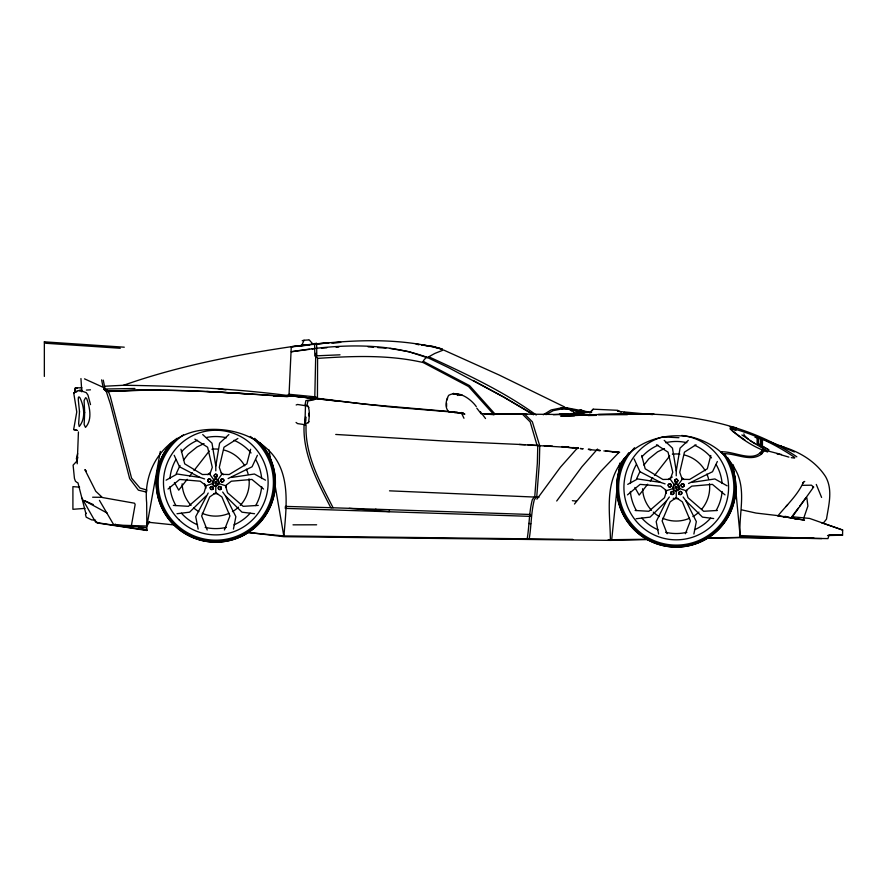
<?xml version="1.0" encoding="UTF-8"?>
<svg xmlns="http://www.w3.org/2000/svg" width="887" height="887" viewBox="0 0 887 887"><rect width="100%" height="100%" fill="white"/><g stroke="black" fill="none" stroke-linecap="round" stroke-linejoin="round"><path stroke-width="1.33" d="M769.007 449.942L761.146 445.485L761.146 438.444L761.179 439.287M81.848 497.94L95.441 521.878L97.149 522.953L146.832 530.47L146.865 526.745M448.933 411.49L364.113 404.117L317.446 398.296L317.59 358.392L315.705 355.853L315.85 353.281M827.516 535.537L842.561 535.194L842.65 530.038L809.576 518.429L792.302 516.777M308.099 406.246C309.94 410.903 309.363 417.821 308.454 422.633L304.917 423.764L305.505 405.226L308.099 406.246L308.842 407.588M77.213 463.79L78.433 431.947M314.874 397.188L314.841 398.507L315.972 398.241L316.027 396.921L289.04 394.283L288.918 395.535L390.092 406.933L457.759 412.499M82.003 387.874L75.406 387.752L75.395 392.065L73.743 393.063L76.77 411.945L73.654 429.541L77.513 430.461M527.166 538.852C529.406 525.924 528.94 512.531 532.322 499.68L534.772 496.365L537.345 463.247L537.766 445.751L537.123 445.562L530.204 421.946L522.687 414.417L524.849 414.318L532.333 421.791L539.762 445.884L539.329 463.48L536.79 496.41L534.318 499.78C530.98 512.619 531.413 525.969 529.195 538.886M305.549 416.602L304.917 423.764M842.561 535.194L829.134 534.695L827.992 538.597L740.257 537.411C738.172 516.533 746.078 494.381 737.574 474.046C729.203 455.175 711.152 441.859 691.361 436.992C665.505 432.435 636.733 440.662 621.044 462.692C604.357 485.167 610.189 513.817 610.4 539.717L647.632 539.241M705.697 538.087L740.257 537.411L740.379 535.56L739.492 534.65M246.774 532.477L283.929 535.925C286.257 506.832 291.601 471.551 267.774 449.432C249.901 432.534 224.012 426.769 200.107 430.395C165.06 435.794 143.029 468.414 146.665 502.763L146.854 526.046L115.454 525.037M219.067 483.26C213.789 468.89 208.334 494.203 219.067 483.26A3.337 3.337 0 0 0 218.025 480.078M679.52 488.194C674.253 473.824 668.787 499.137 679.52 488.194A3.337 3.337 0 0 0 678.488 485.012M305.605 419.817L305.128 424.718L297.566 423.609L296.058 422.434M303.465 345.22L291.28 346.695L288.996 395.657L337.515 401.112M611.686 539.961L616.964 489.203M617.396 485.089L617.685 482.351M617.962 479.601L618.394 475.487M618.682 472.749L619.68 463.136M305.128 424.718L305.96 417.378M527.133 414.273L495.068 414.096L493.904 414.672L468.569 386.532L423.077 362.506L423.631 360.399L426.558 357.106L448.467 367.606L503.672 397.043L532.998 414.24M621.177 412.122L617.607 410.293L593.181 409.184L590.121 412.311L559.109 414.44L596.153 415.282M160.336 451.428L146.854 526.046L149.637 521.678M215.796 470.842L215.796 465.997L219.588 443.19L228.868 434.563M676.249 475.787L676.249 470.93L680.052 448.123L688.279 440.373M131.464 525.237L135.146 504.559L134.558 503.217L102.437 497.529L95.785 491.298L84.864 469.611L86.338 471.008M250.622 449.254L246.863 463.857L229.156 474.534L221.772 474.345L215.796 482.561L215.796 492.728L209.698 496.92L201.648 515.968L207.192 529.994M710.797 455.486L707.327 468.791L689.62 479.479L682.225 479.279L676.249 487.495L666.592 490.644L660.715 486.143L640.115 484.369L627.497 494.868M76.337 458.901L77.646 453.579M233.436 529.084L235.864 516.655L225.531 495.966L222.681 492.041M693.889 534.018L696.328 521.589L685.995 500.9L683.134 496.986M593.181 409.184L589.877 413.076M77.746 457.348L76.737 461.262L73.1 465.143L74.43 478.359L75.439 481.253L77.247 482.595M308.964 421.58L308.022 422.744M446.993 399.948L447.636 397.941M258.239 505.402L243.193 506.333L227.56 492.795L225.453 485.71L215.796 482.561L209.82 474.345L212.292 467.371L207.602 447.225L194.874 439.143M667.124 533.708L662.112 520.902L670.162 501.854L676.249 497.662L676.249 487.495L670.273 479.279L672.745 472.305L668.055 452.159L656.48 444.753M215.796 482.561L206.128 485.71L204.032 492.795L188.399 506.333L173.342 505.402M666.592 490.644L664.485 497.729L648.852 511.278L635.125 510.468M730.688 429.419L730.988 428.532L735.944 430.594M803.689 518.285L807.902 506.033L806.826 497.729M299.462 345.985L301.58 345.841L304.03 340.253L308.499 339.932M257.407 455.297L252.074 466.784L228.092 478.57M717.35 461.495L712.527 471.718L688.545 483.504M224.389 529.994L229.933 515.968L221.883 496.92L215.796 492.728M685.385 533.708L690.396 520.902L682.347 501.854L676.249 497.662M581.573 410.991L582.149 410.348L585.387 412.111M176.214 473.68L179.994 465.553M636.678 478.614L639.915 471.651M208.19 493.028L195.717 516.655L198.156 529.084M669.363 496.986L666.514 500.9L656.18 521.589L658.609 534.018M576.661 413.608L577.947 411.468M802.558 485.322L811.428 485.189L813.612 487.052L791.481 518.063M86.416 513.218L85.462 514.56L86.205 517.188L91.561 519.86L95.608 520.159M806.15 497.507L799.852 505.967M791.659 516.944L798.211 508.162M536.912 499.181L560.418 467.216L577.847 447.569M556.714 501L581.839 466.872L597.505 449.044M762.842 449.343C754.371 464.234 733.704 450.374 720.577 451.949L722.838 453.712C735.367 452.902 750.89 462.615 761.623 453.978L760.059 453.035L764.661 449.975L762.11 449.543L764.661 449.975L761.645 453.944L760.902 453.501L762.609 452.68M183.454 460.198L188.199 454.1L197.114 446.904L204.043 443.633M187.212 479.29L178.73 490.156L174.417 482.528M189.763 476.02L192.302 472.76M193.998 470.587L209.277 451.017M643.907 465.132L648.663 459.034L657.577 451.838L664.496 448.567M647.676 484.224L639.183 495.09L634.87 487.462M650.215 480.954L652.765 477.694M654.462 475.521L669.729 455.951M821.539 522.831L823.169 523.275L826.496 519.128C828.646 505.202 833.104 489.835 825.586 476.641C814.743 459.843 795.905 449.698 776.945 445.241M741.92 509.914L755.979 513.052L778.087 515.646C786.902 504.858 797.657 495.09 803.434 482.195L802.702 482.96L804.731 481.408M786.015 506.544L787.612 504.725M206.05 495.966L189.574 512.187L177.001 513.717M666.514 500.9L650.038 517.132L636.101 518.751M168.031 489.047L179.651 479.435L200.262 481.209L206.128 485.71M225.453 485.71L231.33 481.209L251.93 479.435L263.55 489.047M676.249 487.495L685.917 490.644L691.782 486.143L712.394 484.369L725.001 494.868M313.699 398.374L311.814 399.593L305.871 400.658L304.984 405.259L306.98 405.481L307.944 400.946L313.898 399.849L315.816 398.607L287.898 395.524C233.436 388.406 178.42 386.045 123.615 385.257L104.444 386.244M166.102 480.166L177.167 474.013L200.041 477.45L204.653 478.947M627.719 484.38L637.631 478.947L660.493 482.384L665.106 483.881M73.743 393.063L77.679 390.701L82.203 391.156L86.316 392.686L87.99 395.136L90.518 404.605M543.265 414.783L551.137 409.938L560.185 408.12L567.336 408.652M237.86 438.477L223.99 447.225L219.3 467.371L221.772 474.345M696.029 444.753L684.442 452.159L679.752 472.305L682.225 479.279M545.982 414.65L553.189 410.659L562.236 408.84L570.574 409.461L575.885 413.664M79.076 390.335L81.216 390.225M76.836 391.732L75.395 392.065M812.935 487.34L813.612 487.052M123.615 385.257C177.444 366.276 233.747 355.277 290.093 346.872M296.169 404.971L297.588 404.472L306.026 405.802M302.201 340.719L304.03 340.253M591.629 412.522L564.509 407.41L560.85 408.308L561.704 408.785L565.318 407.82L584.688 412.91M219.643 486.497C215.452 487.905 221.927 491.952 221.295 487.517A1.452 1.297 45 0 0 220.453 486.63L219.643 486.497A1.597 1.597 0 0 0 218.435 488.903A1.597 1.597 0 0 0 221.129 488.981A1.597 1.597 0 0 0 220.054 486.508M476.297 406.601C470.675 398.762 458.213 389.925 448.645 395.347C445.862 400.192 444.343 408.208 449.265 412.145L456.472 412.267L464.866 414.118L462.426 413.043M561.704 408.785L565.019 408.175L572.947 409.816L581.805 413.641M560.85 408.308L564.187 407.765L575.929 410.448M231.551 477.45L254.414 474.013L265.49 480.166M692.004 482.384L714.878 478.947L727.096 485.821M619.669 452.237L603.881 450.94M553.333 414.717L568.179 413.874M309.541 349.334L291.246 351.751C335.796 344.599 383.384 341.706 426.558 357.106L426.891 357.827L434.73 353.481L443.489 349.966L499.093 374.99L564.187 406.778M312.157 348.99L314.774 348.635M291.235 346.972C341.007 340.73 392.919 335.885 441.937 349.168L432.601 346.518L421.647 345.021M312.934 344.078L328.855 343.003L316.958 343.701M291.28 346.695L315.639 343.768M301.58 345.841L309.652 344.943M717.372 510.468L703.646 511.278L688.013 497.729L685.917 490.644M783.809 516.578L785.926 516.367M316.615 343.369L314.619 343.524L314.807 356.009L316.792 355.887L316.615 343.358M84.964 508.384L72.911 509.304L72.911 486.641L79.608 487.151M79.697 390.546L82.38 390.358M86.416 390.092L90.463 389.825M317.59 358.392C352.66 356.02 388.628 354.589 423.077 362.506M321.427 348.136L326.771 347.804M336.129 347.216L338.812 347.05M331.494 342.859L340.752 342.327L332.825 342.825M578.934 413.797L582.925 413.597M340.02 354.822L315.705 355.853L314.763 398.518L317.446 398.296M287.355 396.589C227.515 392.619 167.366 387.841 107.294 391.633L104.788 390.025M760.514 537.078L705.531 538.309M574.41 415.848L560.761 416.136L598.049 414.517L627.608 414.506L598.348 414.551L627.619 413.785L654.318 414.351L627.264 414.074C686.017 412.555 747.508 423.531 796.836 456.816M588.059 415.548L596.252 415.371M647.621 539.573L610.389 540.383L283.918 536.702L249.635 532.599M103.857 389.049L134.902 388.484M160.469 389.814L108.591 391.112L106.252 389.57L103.624 389.127M92.636 497.219L101.329 497.308M608.205 539.74L610.4 539.717M451.793 412.211L454.532 412.2M293.009 524.838L316.626 524.794M560.296 414.495L480.887 413.697M209.82 474.345L202.424 474.534L184.718 463.857L180.959 449.254M670.273 479.279L662.888 479.479L645.182 468.791L641.7 455.486M733.383 464.921L740.257 537.411L821.805 538.564M740.257 537.411L814.055 538.187M572.847 539.374L283.929 535.925M805.673 538.165L740.379 535.56M559.209 414.406L567.059 414.65M331.938 507.73L285.414 506.399L285.292 508.384L530.271 516.356L530.437 514.482L330.796 507.697C317.657 481.852 302.567 454.488 304.097 424.563L306.093 424.74C304.718 454.654 319.93 481.951 333.08 507.774M389.504 490.833L538.952 497.252M544.274 445.74L552.413 446.094M663.842 436.969L678.932 437.712M335.741 434.453L447.037 441.183L525.27 444.709M527.987 444.864L540.194 445.562M206.793 391.411L252.119 394.094M519.239 444.454L578.324 448.013L572.858 447.536M44.35 376.41L44.35 341.839L124.269 347.194M120.266 348.258L45.681 343.258L44.35 341.839M368.105 346.85L373.582 347.249M377.696 347.549L385.923 348.136M713.68 518.551L702.471 517.132L685.995 500.9M254.58 513.717L242.007 512.187L225.531 495.966M484.446 413.985L493.904 414.672M454.621 412.677L463.646 413.364L460.054 412.81M273.562 396.234L288.342 396.489L289.295 395.535L287.299 395.181L286.379 396.267C226.673 392.542 166.767 387.785 106.828 391.4L104.189 389.67M349.19 508.351L389.393 511.622L389.349 509.715M561.914 446.571L568.755 447.17M577.703 448.545L561.859 446.627M588.724 449.554L599.745 450.563M375.545 509.249L376.132 509.304M597.638 450.208L600.311 450.474M605.666 451.006L619.037 452.326L600.687 471.496L574.466 504.027M73.654 429.541L76.77 430.317M147.453 522.166L175.304 525.06M597.638 450.341L600.311 450.618M612.352 451.893L619.048 452.592M783.232 447.281L794.386 451.971M530.759 523.729L528.752 523.441M572.381 500.678L576.406 501.133M791.282 457.648L794.586 458.058L794.774 457.492C775.571 444.343 753.418 433.798 730.655 428.066L729.979 428.82C739.802 437.524 750.701 445.252 762.92 450.197M453.235 393.939L455.718 394.249M652.632 414.606L617.507 411.313M416.546 344.189L419.285 344.566M422.024 344.932L432.967 346.418L442.402 349.012M416.169 344.267L418.908 344.644M777.766 515.957L789.474 517.609L778.087 515.646M729.535 426.691L735.955 427.711M792.268 518.185L804.509 520.115L791.271 517.919M777.145 454.033L779.684 454.443M217.869 388.595L226.008 389.914M754.97 437.258L759.937 438.743M783.332 516.589L785.982 517.032L783.354 516.622M624.337 412.555L627.02 413.009M789.984 517.742L797.945 519.106L787.456 517.176M390.036 348.436L408.785 351.651L425.339 357.062M624.248 412.466L626.954 412.932M75.406 387.752L77.18 388.428M781.514 454.521L763.042 449.687M780.771 454.743L788.909 457.115M823.169 523.275L842.65 530.038M760.137 438.167L784.474 447.414M764.095 450.651L767.643 451.993M138.084 526.512L146.832 530.47M93.268 504.559L84.598 500.745L107.238 513.096M84.487 378.849L104.921 388.107L103.258 380.113M428.787 356.774C465.819 373.837 503.062 391.056 536.258 415.016M423.221 361.331L469.6 385.645L495.068 414.096M660.493 482.384L639.971 471.718L634.127 458.978M200.041 477.45L179.518 466.784L174.185 455.297M750.28 440.817L764.849 449.521M585.542 412.145L580.885 410.082L581.772 410.559M768.297 449.609L759.704 444.697M473.248 380.468L503.672 397.043L533.508 414.772M755.048 443.655L741.887 434.963M115.255 524.117L116.951 525.182M96.095 521.711L97.803 522.787L146.765 530.16L146.178 527.621L114.933 524.993L113.226 523.929L99.433 500.346M582.182 410.714L583.258 411.391M580.031 409.794L581.107 410.47M758.44 443.733L761.146 445.485M733.582 431.792L745.135 440.307M568.523 408.741L571.55 411.003M573.567 412.51L575.585 414.018M780.604 445.684L781.469 446.338M309.197 339.876L313.311 344.555M748.473 439.298L744.271 435.317L743.883 433.832M664.219 440.373L672.457 448.123L676.249 470.93M202.724 434.563L211.993 443.19L215.796 465.997M732.396 431.004L733.937 432.313M455.874 393.773L457.903 395.535M476.796 408.175L480.41 412.81M480.299 411.59L485.533 418.553M461.207 412.499L463.968 418.265M816.284 484.435L821.595 497.441M77.978 482.861L85.695 512.886M101.617 379.869L102.914 386.366M268.949 449.875L271.522 464.733M274.549 482.295L283.873 536.325M80.95 378.538L81.804 391.854M309.064 416.047L309.031 413.198M446.582 403.319L446.593 406.656M762.443 439.83L762.443 447.336M761.29 444.409L761.29 446.981M761.079 439.265L761.079 445.407M758.651 439.198L758.651 444.254M757.465 438.666L757.465 444.254M757.321 437.912L757.321 444.509M679.309 488.859A3.337 3.337 0 0 1 676.604 490.821M675.905 490.821A3.337 3.337 0 0 1 673.2 488.859M672.978 488.194A3.337 3.337 0 0 1 674.02 485.012M674.586 484.601A3.337 3.337 0 0 1 677.923 484.601M709.467 483.748A33.562 33.562 0 0 1 701.539 509.393M698.945 512.098A33.562 33.562 0 0 1 692.891 516.567M689.543 518.252A33.562 33.562 0 0 1 662.689 518.252M659.34 516.567A33.562 33.562 0 0 1 653.287 512.098M651.524 510.335A33.562 33.562 0 0 1 642.576 488.748M672.357 454.155A33.562 33.562 0 0 1 679.863 454.155M684.797 455.086A33.562 33.562 0 0 1 705.176 470.72M706.872 474.079A33.562 33.562 0 0 1 708.525 478.814M686.893 490.389A11.154 11.154 0 0 1 686.228 492.218M678.056 498.483A11.154 11.154 0 0 1 673.233 498.272M666.459 493.072A11.154 11.154 0 0 1 665.339 490.389M668.233 479.612A11.154 11.154 0 0 1 672.302 477.018M681.693 477.838A11.154 11.154 0 0 1 683.999 479.612M729.713 461.118A59.617 59.617 0 0 1 675.606 547.113A59.617 59.617 0 0 1 623.373 459.954M722.118 491.498A46.046 46.046 0 0 1 716.119 510.524M710.642 518.119A46.046 46.046 0 0 1 694.488 529.772M686.882 532.3A46.046 46.046 0 0 1 665.627 532.3M658.01 529.772A46.046 46.046 0 0 1 641.866 518.119M636.378 510.524A46.046 46.046 0 0 1 630.38 491.498M630.38 483.493A46.046 46.046 0 0 1 636.378 464.478M641.866 456.883A46.046 46.046 0 0 1 658.01 445.23M665.627 442.702A46.046 46.046 0 0 1 686.882 442.702M694.488 445.23A46.046 46.046 0 0 1 711.518 457.903M716.119 464.478A46.046 46.046 0 0 1 722.118 483.493M681.715 435.462A52.322 52.322 0 0 1 722.018 512.863A52.322 52.322 0 0 1 635.014 519.715A52.322 52.322 0 0 1 662.711 436.958M721.541 451.882A57.622 57.622 0 0 1 713.98 531.047A57.622 57.622 0 0 1 634.549 527.255A57.622 57.622 0 0 1 634.56 447.735M725.2 454.82A58.852 58.852 0 0 1 714.401 532.311A58.852 58.852 0 0 1 636.179 530.603A58.852 58.852 0 0 1 628.783 452.703M727.772 457.759A59.496 59.496 0 0 1 676.249 546.991A59.496 59.496 0 0 1 624.725 457.759M633.895 528.064A58.653 58.653 0 0 1 632.165 526.179M261.665 486.564A46.046 46.046 0 0 1 255.667 505.59M250.178 513.185A46.046 46.046 0 0 1 234.035 524.838M226.418 527.366A46.046 46.046 0 0 1 205.163 527.366M197.557 524.838A46.046 46.046 0 0 1 181.403 513.185M175.925 505.59A46.046 46.046 0 0 1 169.927 486.564M169.927 478.559A46.046 46.046 0 0 1 175.925 459.544M181.403 451.949A46.046 46.046 0 0 1 197.557 440.296M206.471 437.479A46.046 46.046 0 0 1 226.418 437.768M234.035 440.296A46.046 46.046 0 0 1 251.054 452.958M255.667 459.544A46.046 46.046 0 0 1 261.665 478.559M261.454 444.232A59.617 59.617 0 0 1 256.398 526.224A59.617 59.617 0 0 1 174.251 525.326A59.617 59.617 0 0 1 170.98 443.245M254.613 438.322A58.852 58.852 0 0 1 258.305 523.275A58.852 58.852 0 0 1 173.287 523.275A58.852 58.852 0 0 1 176.979 438.322M259.647 442.358A59.496 59.496 0 0 1 256.942 525.536A59.496 59.496 0 0 1 173.719 524.627A59.496 59.496 0 0 1 172.821 441.416M250.322 436.437A57.622 57.622 0 0 1 257.807 522A57.622 57.622 0 0 1 171.945 519.948A57.622 57.622 0 0 1 183.509 434.841M165.004 453.246A58.653 58.653 0 0 1 166.324 451.062M218.845 483.925A3.337 3.337 0 0 1 216.14 485.888M215.441 485.888A3.337 3.337 0 0 1 212.736 483.925M212.525 483.26A3.337 3.337 0 0 1 213.556 480.078M214.122 479.667A3.337 3.337 0 0 1 217.459 479.667M249.003 478.814A33.562 33.562 0 0 1 240.255 505.402M238.492 507.153A33.562 33.562 0 0 1 232.438 511.622M229.079 513.318A33.562 33.562 0 0 1 202.236 513.318M198.876 511.622A33.562 33.562 0 0 1 193.765 507.996M191.06 505.402A33.562 33.562 0 0 1 182.123 483.814M211.904 449.221A33.562 33.562 0 0 1 218.158 449.099M224.344 450.152A33.562 33.562 0 0 1 244.723 465.786M246.409 469.145A33.562 33.562 0 0 1 248.072 473.88M226.429 485.455A11.154 11.154 0 0 1 225.764 487.285M217.592 493.549A11.154 11.154 0 0 1 213.723 493.549M205.995 488.138A11.154 11.154 0 0 1 204.542 483.537M207.769 474.678A11.154 11.154 0 0 1 210.086 472.904M221.229 472.904A11.154 11.154 0 0 1 223.546 474.678M75.373 390.413L75.262 391.866L75.129 388.55L75.373 390.413M84.675 412.544L84.143 424.585L85.485 427.401C92.436 419.961 89.842 407.211 86.627 398.407L85.607 397.72L84.088 400.536L84.675 412.544M678.688 492.773C678.289 495.445 682.691 494.868 681.748 492.451A1.53 1.397 45 0 0 680.141 491.442L678.688 492.773M79.508 411.635L78.644 423.653L79.231 426.503C85.906 418.52 84.21 406.346 79.819 397.542L78.91 396.833L78.366 397.531L78.278 399.649L79.508 411.635M146.643 489.99L146.477 492.108L138.394 490.156L129.646 478.625L110.454 404.206L106.263 391.4L108.314 391.289L110.265 396.345L131.553 478.115L140.013 488.061L146.643 489.99M220.73 480.122C220.774 484.546 226.617 479.634 222.205 478.869A1.452 1.297 -27 0 0 221.096 479.39L220.73 480.122M681.183 485.056C681.227 489.48 687.07 484.568 682.657 483.803A1.475 1.353 -27 0 0 681.56 484.324A1.53 1.397 -27 0 0 681.194 485.023L681.194 485.023M207.791 479.967L208.434 481.796A1.452 1.297 9 0 0 209.631 482.018C212.825 481.12 208.988 476.918 207.791 479.967M668.244 484.901L668.887 486.73A1.53 1.397 9 0 0 670.794 486.597C672.812 484.89 669.053 482.384 668.244 484.901M210.297 487.517L210.84 489.38L212.78 489.325A1.452 1.297 -63 0 0 213.368 488.249L211.949 486.497L210.297 487.517M670.749 492.451L671.304 494.314L673.244 494.259A1.53 1.397 -63 0 0 673.71 492.407L672.401 491.442L670.749 492.451M217.393 475.742L216.206 477.284L214.41 476.541A1.452 1.297 81 0 1 214.255 475.332L215.796 474.146L217.393 475.742A1.597 1.597 0 0 1 214.998 477.117A1.597 1.597 0 0 1 214.998 474.357A1.597 1.597 0 0 1 217.393 475.742M677.845 480.676L677.047 482.051L675.428 482.029A1.53 1.397 81 0 1 674.708 480.222L676.67 479.135L677.845 480.676M582.925 448.767L580.242 448.5L582.925 448.789M590.953 449.554L588.269 449.288L590.953 449.631M459.765 394.793L453.257 393.44L462.36 395.402L459.765 394.793M671.304 494.314A1.597 1.597 0 0 0 673.821 493.183A1.597 1.597 0 0 0 671.592 491.564A1.597 1.597 0 0 0 671.304 494.314M679.265 494.259A1.597 1.597 0 0 0 681.837 493.272A1.597 1.597 0 0 0 679.697 491.531A1.597 1.597 0 0 0 679.265 494.259M681.671 486.575A1.597 1.597 0 0 0 684.298 485.721A1.597 1.597 0 0 0 682.247 483.881A1.597 1.597 0 0 0 681.671 486.575M668.887 486.73A1.597 1.597 0 0 0 671.348 485.477A1.597 1.597 0 0 0 669.042 483.969A1.597 1.597 0 0 0 668.887 486.73M675.129 481.807A1.597 1.597 0 0 0 677.79 481.087A1.597 1.597 0 0 0 675.839 479.135A1.597 1.597 0 0 0 675.129 481.807M178.797 519.56A52.322 52.322 0 0 0 266.333 496.11A52.322 52.322 0 0 0 202.247 432.024A52.322 52.322 0 0 0 178.797 519.56M210.84 489.38A1.597 1.597 0 0 0 213.368 488.249A1.597 1.597 0 0 0 211.128 486.63A1.597 1.597 0 0 0 210.84 489.38M208.434 481.796A1.597 1.597 0 0 0 210.895 480.543A1.597 1.597 0 0 0 208.578 479.035A1.597 1.597 0 0 0 208.434 481.796M221.218 481.641A1.597 1.597 0 0 0 223.846 480.787A1.597 1.597 0 0 0 221.794 478.936A1.597 1.597 0 0 0 221.218 481.641"/></g></svg>
